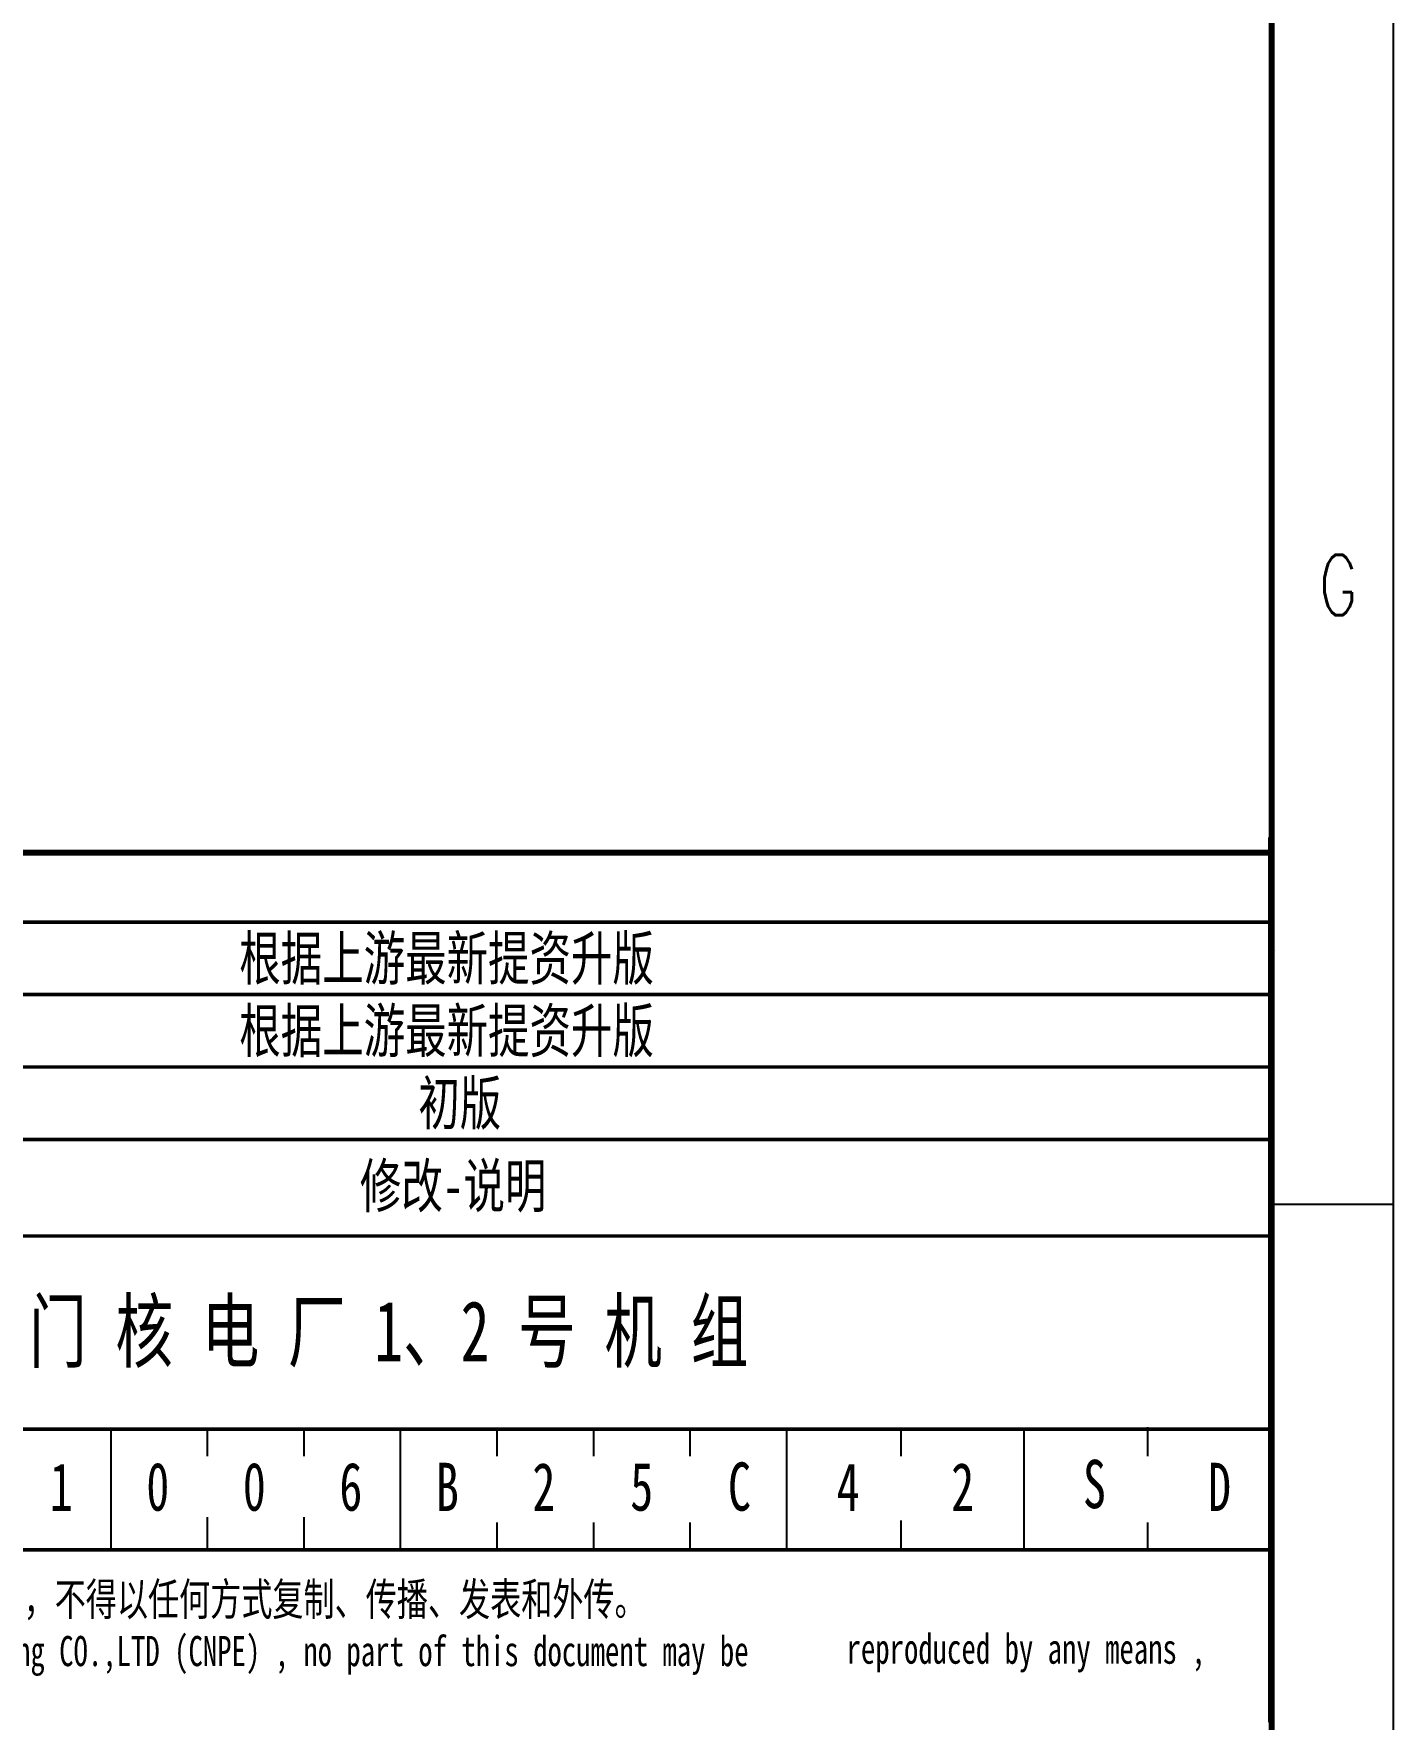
# Model space of a CAD drawing. Extents: x -383207 to 558143, y -95136 to 11777.
# Drawn here: x 133258 to 141710, y -88248 to -77774 of the extents above; entities that cross this region are included whole.
import ezdxf

# ---------------------------------------------------------------- set-up
doc = ezdxf.new("R2010")
doc.units = 0
doc.layers.get('0').update_dxf_attribs({"linetype": 'CONTINUOUS'})
doc.layers.add('1', color=7, linetype='CONTINUOUS')
doc.layers.add('TK', color=4, linetype='CONTINUOUS')
doc.styles.add('HZbine', font='txt_____.ttf', dxfattribs={"width": 0.7, "bigfont": 'HZTXT'})
doc.styles.add('宋体', font='', dxfattribs={"width": 0.7})
doc.styles.get('宋体').set_extended_font_data('SimSun')

msp = doc.modelspace()

# ---------------------------------------------------------------- linework, layer by layer
msp.add_lwpolyline([(52535.1, -30419.6), (141710.1, -30419.6), (141710.1, -93494.6), (52535.1, -93494.6)], close=True)
at = {"layer": '1', "color": 2}
for p, q in [((140939.3, -88266.4), (140939.3, -82768.6)), ((140954.1, -88240.5), (140954.1, -82862.4)), ((140979.5, -83469.3), (140979.5, -83469.3)), ((140979.5, -83469.3), (140979.5, -83469.3)), ((140979.5, -83469.3), (140979.5, -83469.3)), ((140979.5, -83469.3), (140979.5, -83469.3)), ((133739.3, -87194.6), (133739.3, -86444.6)), ((134339.3, -86612.4), (134339.3, -86444.6)), ((134939.3, -86612.4), (134939.3, -86444.6)), ((135539.3, -87194.6), (135539.3, -86444.6)), ((136139.3, -86612.4), (136139.3, -86444.6)), ((136739.3, -86612.4), (136739.3, -86444.6)), ((137339.3, -86612.4), (137339.3, -86444.6)), ((137939.3, -87194.6), (137939.3, -86444.6)), ((138651.1, -86613.1), (138651.1, -86444.6)), ((139416.2, -87199.1), (139416.2, -86449.1)), ((140184.7, -86612.4), (140184.7, -86431.7)), ((134339.3, -87194.6), (134339.3, -86990.9)), ((134939.3, -87194.6), (134939.3, -86990.9)), ((136139.3, -87194.6), (136139.3, -87024.7)), ((136739.3, -87194.6), (136739.3, -87024.7)), ((137339.3, -87194.6), (137339.3, -87024.7)), ((138651.1, -87187.6), (138651.1, -87011.8)), ((140184.7, -87194.6), (140184.7, -87024.7)), ((140939.3, -87194.6), (127439.3, -87194.6))]:
    msp.add_line(p, q, dxfattribs=at)
at = {"layer": '1'}
msp.add_line((140945.3, -88266.4), (140945.3, -82888.4), dxfattribs=at)
at = {"layer": '1', "color": 7}
msp.add_line((140970.6, -83495.3), (140970.6, -83495.3), dxfattribs=at)
msp.add_line((140970.6, -83495.3), (140970.6, -83495.3), dxfattribs=at)
msp.add_line((140970.6, -83495.3), (140970.6, -83495.3), dxfattribs=at)
msp.add_line((140970.6, -83495.3), (140970.6, -83495.3), dxfattribs=at)
at = {"layer": '1', "color": 2, "const_width": 37.5}
msp.add_lwpolyline([(127454.1, -92744.6), (140954.1, -92744.6), (140954.1, -82862.4), (127454.1, -82862.4)], close=True, dxfattribs=at)
at = {"layer": '1', "color": 2, "const_width": 22.5}
for points in [[(127439.3, -83294.6), (140939.3, -83294.6)], [(127439.3, -83744.6), (140939.3, -83744.6)], [(127439.3, -84194.6), (140939.3, -84194.6)], [(127439.3, -84644.6), (140939.3, -84644.6)], [(127439.3, -85244.6), (140939.3, -85244.6)], [(127439.3, -86444.6), (140939.3, -86444.6)], [(127439.3, -87194.6), (140939.3, -87194.6)], [(127454.1, -87194.6), (140954.1, -87194.6)]]:
    msp.add_lwpolyline(points, dxfattribs=at)
at = {"layer": 'TK', "color": 4, "flags": 128}
for points in [[(141710.1, -30419.6), (141710.1, -93494.6)], [(140960.1, -85047.7), (141710.1, -85047.7)]]:
    msp.add_lwpolyline(points, dxfattribs=at)
at = {"layer": 'TK', "color": 4, "const_width": 37.5}
msp.add_lwpolyline([(54410.1, -31169.6), (140954.1, -31169.6), (140954.1, -92744.6), (54410.1, -92744.6)], close=True, dxfattribs=at)

# ---------------------------------------------------------------- texts
at = {"color": 2, "style": '宋体', "width": 0.7}
msp.add_text('浙 江 金 七 门 核 电 厂 1、2 号 机 组', height=375, dxfattribs=at).set_placement((131082.8, -86023.1))
at = {"color": 2, "linetype": 'Continuous', "char_height": 300, "attachment_point": 5, "style": '宋体'}
for s, insert in [('1', (133429.5, -86803.8)), ('0', (134029.5, -86803.8)), ('B', (135829.5, -86803.8)), ('2', (136429.5, -86803.8)), ('5', (137037.9, -86803.8)), ('C', (137645.5, -86803.8)), ('4', (138320.5, -86803.8)), ('2', (139033, -86803.8)), ('S', (139852.5, -86788.1)), ('D', (140629.5, -86803.8))]:
    msp.add_mtext_dynamic_manual_height_columns(s, width=507.008, gutter_width=75, heights=[0], dxfattribs=dict(at, insert=insert))
at = {"color": 1, "linetype": 'Continuous', "char_height": 300, "attachment_point": 5, "style": '宋体'}
for s, insert in [('0', (134629.5, -86803.8)), ('6', (135229.5, -86803.8))]:
    msp.add_mtext_dynamic_manual_height_columns(s, width=300, gutter_width=3, heights=[0], dxfattribs=dict(at, insert=insert))
at = {"layer": '1', "color": 6, "style": '宋体', "width": 0.7}
msp.add_text('根据上游最新提资升版', height=270, dxfattribs=at).set_placement((134535.9, -83653.7))
at = {"layer": '1', "color": 2, "style": '宋体', "width": 0.7}
for s, p in [('根据上游最新提资升版', (134535.9, -84103.7)), ('初版', (135649.2, -84553.7)), ('修改-说明', (135285.9, -85067.2))]:
    msp.add_text(s, height=270, dxfattribs=at).set_placement(p)
at = {"layer": '1', "color": 2, "ltscale": 0.8, "style": '宋体', "width": 0.7}
for s, height, p in [('本文件产权属中国核电工程有限公司（CNPE）所有，未经书面许可，不得以任何方式复制、传播、发表和外传。', 202.5, (127589.2, -87602.6)), ('This document is the property of China Nuclear Power Engineering CO.,LTD (CNPE) , no part of this document may be', 187.5, (127612.9, -87917.2)), ('reproduced by any means , ', 187.5, (138311.2, -87902.2))]:
    msp.add_text(s, height=height, dxfattribs=at).set_placement(p)
at = {"layer": 'TK', "color": 4, "style": 'HZbine', "width": 0.7}
msp.add_text('G', height=375, dxfattribs=at).set_placement((141249.2, -81387.3))

doc.saveas('drawing.dxf')
